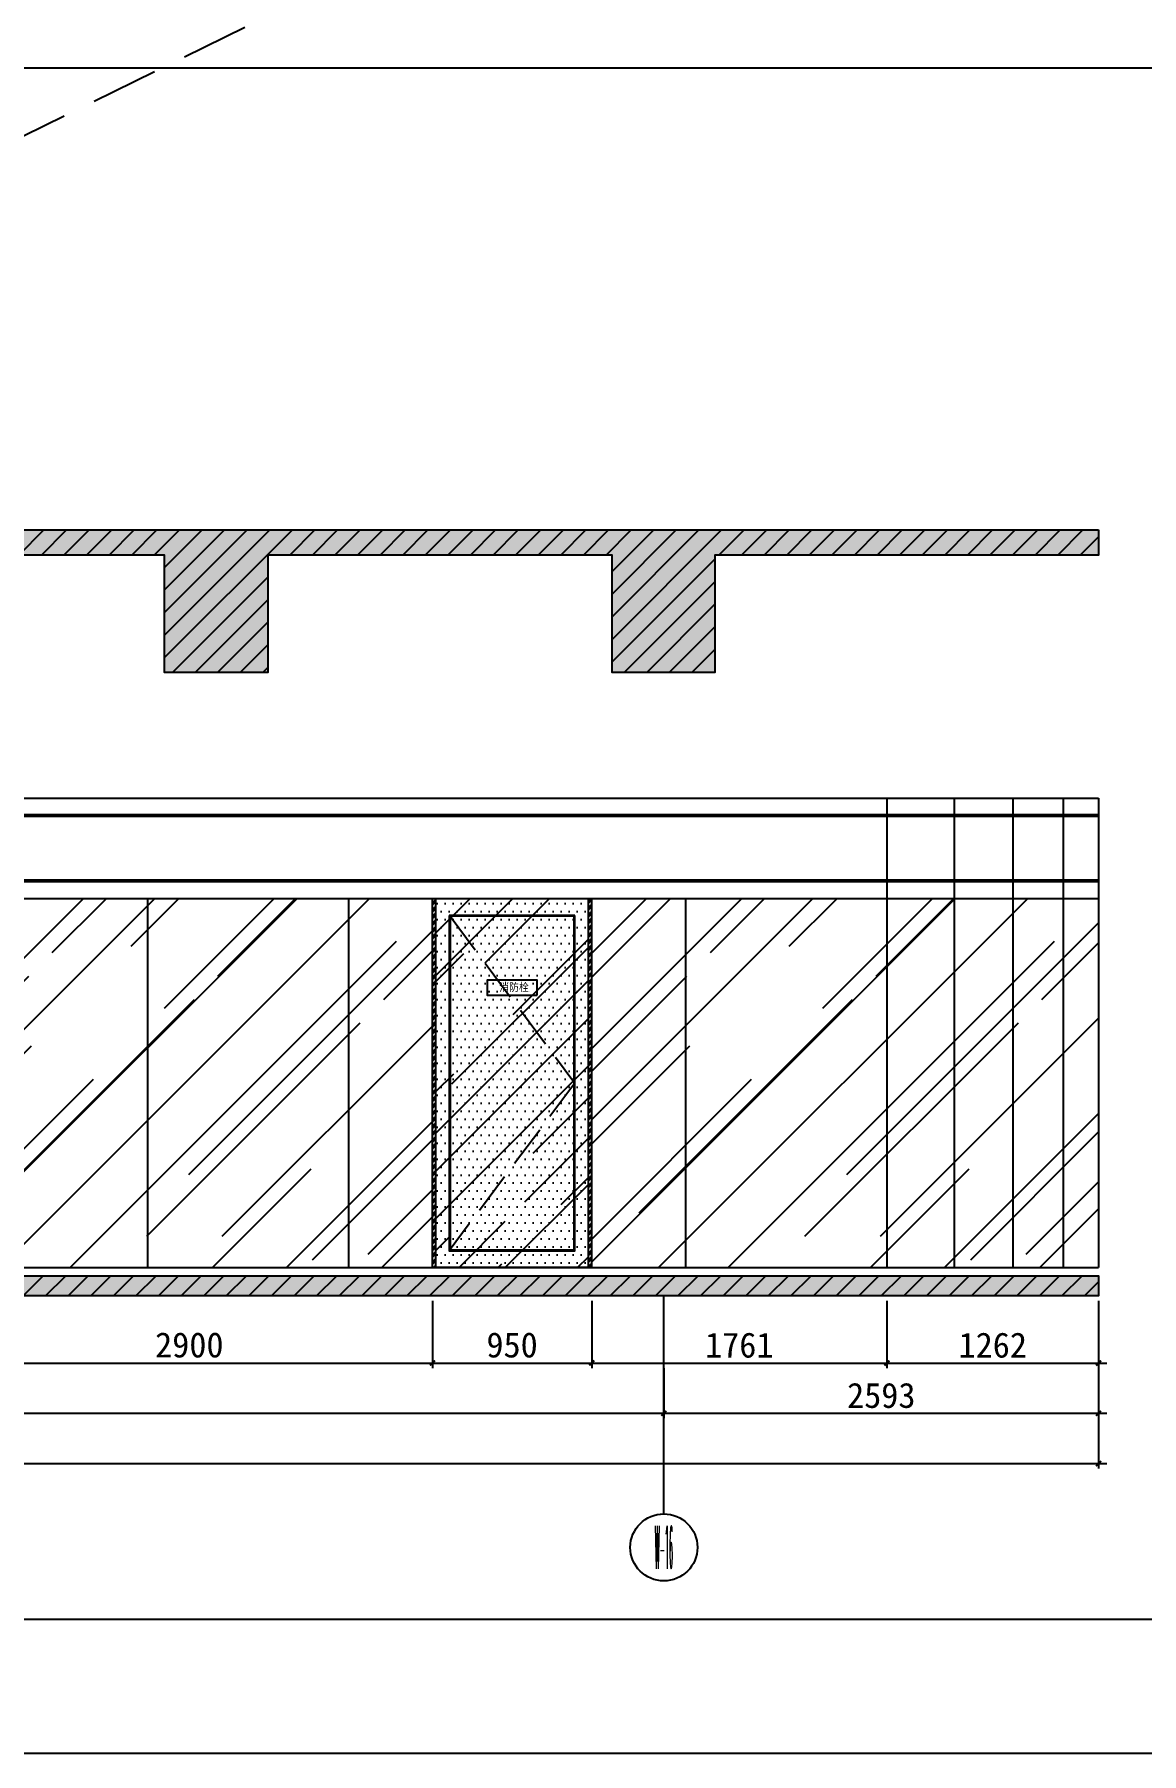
# Model space of a CAD drawing. Header units: millimetres. Extents: x 110215 to 630040, y -488650 to 141897.
# Drawn here: x 248107 to 254711, y 121786 to 132042 of the extents above; entities that cross this region are included whole.
import ezdxf
from ezdxf.enums import TextEntityAlignment as Align
from ezdxf.xclip import XClip

# ---------------------------------------------------------------- set-up
doc = ezdxf.new("R2010")
doc.units = ezdxf.units.MM
doc.header["$LTSCALE"] = 1000
doc.header["$XCLIPFRAME"] = 0
doc.linetypes.add('_DASH', pattern=[0.6, 0.4, -0.2])
doc.linetypes.add('DASH', pattern=[0.35, 0.25, -0.1])
doc.layers.get('Defpoints').update_dxf_attribs({"color": 2})
for name, color, linetype in [('0-118标注', 2, 'Continuous'), ('0-140a立面通高转折线', 2, 'Continuous'), ('0-140c立面材料填充', 250, 'Continuous'), ('0-140d立面材料分隔', 146, 'Continuous'), ('0-140立面图剖切线', 4, 'Continuous'), ('1', 4, 'Continuous'), ('7', 7, 'Continuous'), ('D-地面', 8, 'Continuous'), ('E立-ELEV1', 6, 'Continuous')]:
    doc.layers.add(name, color=color, linetype=linetype)
doc.styles.add('_TCH_AXIS', font='COMPLEX', dxfattribs={"bigfont": 'GBCBIG'})
doc.styles.add('COMPLEX', font='COMPLEX')
doc.styles.add('LOGO', font='arial.ttf', dxfattribs={"width": 0.9})
doc.styles.add('黑体', font='simhei.ttf')
doc.dimstyles.new('50', dxfattribs={"dimscale": 50, "dimtxt": 3, "dimasz": 0.6, "dimexe": 0.6, "dimexo": 0.6, "dimtad": 1, "dimdec": 0, "dimdsep": 46, "dimtxsty": '黑体', "dimblk1": 'ARCHTICK', "dimblk2": 'ARCHTICK', "dimsah": 1, "dimcen": 0, "dimdle": 1, "dimclrd": 251, "dimclre": 251, "dimclrt": 2, "dimadec": 0, "dimazin": 0, "dimtfac": 1, "dimtdec": 0, "dimtix": 1, "dimtmove": 2, "dimatfit": 3, "dimldrblk": 'DOT', "dimfxl": 0, "dimtolj": 1, "dimtzin": 0, "dimarcsym": 0})

# ---------------------------------------------------------------- blocks, each defined once
blk = doc.blocks.new('dfwew')
h = blk.add_hatch()
h.set_pattern_fill('玻璃', color=8, scale=500, angle=45)
h.set_pattern_definition([(45, (369814.8, 118427.04), (424.264, 1131.37), [7500, -1000, 2500, -500]), (45, (370108.26, 119074.04), (-823.78, 116.673), [1500, -165, 3000, -375]), (45, (369691.07, 118904.34), (1601.597, 2075.358), [4000, -700, 2000, -500])])
h.paths.add_polyline_path([(379185, 122001), (379185, 124201), (378275, 124201), (378275, 122001)])
at = {"layer": 'D-地面'}
h = blk.add_hatch(dxfattribs=at)
h.set_pattern_fill('DOTS', color=8, scale=30, style=0)
h.set_pattern_definition([(0, (369834.81, 118427.04), (23.8125, 47.625), [0, -47.625])])
h.paths.add_polyline_path([(379185, 122001), (379185, 124201), (378275, 124201), (378275, 122001)])
at = {"layer": 'E立-ELEV1'}
h = blk.add_hatch(dxfattribs=at)
h.set_pattern_fill('ANSI32', color=8, scale=3, style=0)
h.set_pattern_definition([(45, (381677.887, 121024.267), (-20.20558, 20.20558), []), (45, (381691.357, 121024.267), (-20.20558, 20.20558), [])])
h.paths.add_polyline_path([(378275, 122001), (378255, 122001), (378255, 124201), (378275, 124201)])
h = blk.add_hatch(dxfattribs=at)
h.set_pattern_fill('ANSI32', color=8, scale=3, style=0)
h.set_pattern_definition([(45, (380737.887, 121024.267), (-20.20558, 20.20558), []), (45, (380751.357, 121024.267), (-20.20558, 20.20558), [])])
h.paths.add_polyline_path([(379205, 122001), (379185, 122001), (379185, 124201), (379205, 124201)])
at = {"color": 1}
for p, q in [((378255, 122001), (378255, 124201)), ((379205, 124201), (378255, 124201)), ((378275, 122001), (378275, 124201)), ((379185, 122001), (379185, 124201)), ((379205, 122001), (379205, 124201)), ((379205, 122001), (379205, 124201)), ((379205, 122001), (378255, 122001))]:
    blk.add_line(p, q, dxfattribs=at)
at = {"color": 8, "linetype": 'DASH'}
blk.add_lwpolyline([(378360, 124096), (379105, 123101), (378355, 122101)], dxfattribs=at)
at = {"layer": '7', "color": 3}
blk.add_lwpolyline([(378879, 123626), (378879, 123716), (378581, 123716), (378581, 123626)], close=True, dxfattribs=at)
at = {"layer": 'E立-ELEV1', "color": 8}
blk.add_line((379105, 124101), (378355, 124101), dxfattribs=at)
at = {"layer": 'E立-ELEV1', "color": 4}
blk.add_lwpolyline([(378355, 124101), (378355, 122101), (379105, 122101), (379105, 124101)], dxfattribs=at)
at = {"layer": 'E立-ELEV1', "color": 3}
blk.add_lwpolyline([(378360, 124096), (378360, 122106), (379100, 122106), (379100, 124096), (378360, 124096)], close=True, dxfattribs=at)
at = {"layer": '1', "color": 3, "style": 'LOGO', "width": 0.9}
blk.add_text('消防栓', height=48, dxfattribs=at).set_placement((378830, 123649, 274), align=Align.RIGHT)
blk = doc.blocks.new('_ArchTick')
at = {"color": 0, "linetype": 'ByBlock', "const_width": 0.4}
blk.add_lwpolyline([(-0.5, -0.5), (0.5, 0.5)], dxfattribs=at)
blk = doc.blocks.new('*D164')
at = {"color": 251, "lineweight": -2, "transparency": 16777216}
for p, q in [((376882, 124908), (376882, 124508)), ((379782, 124908), (379782, 124508)), ((376832, 124538), (379832, 124538))]:
    blk.add_line(p, q, dxfattribs=at)
at = {"layer": 'Defpoints', "color": 0, "transparency": 16777216}
for p in [(376882, 124938), (379782, 124938), (379782, 124538)]:
    blk.add_point(p, dxfattribs=at)
at = {"color": 251, "lineweight": -2, "transparency": 16777216, "xscale": 30, "yscale": 30, "zscale": 30, "rotation": 180}
blk.add_blockref('_ArchTick', (376882, 124538), dxfattribs=at)
at = {"color": 251, "lineweight": -2, "transparency": 16777216, "xscale": 30, "yscale": 30, "zscale": 30}
blk.add_blockref('_ArchTick', (379782, 124538), dxfattribs=at)
at = {"color": 2, "transparency": 16777216, "insert": (378332, 124645), "char_height": 150, "attachment_point": 5, "style": '黑体'}
blk.add_mtext('\\A1;2900', dxfattribs=at)
blk = doc.blocks.new('_DOT')
at = {"color": 0, "linetype": 'ByBlock'}
blk.add_line((-0.5, 0), (-1, 0), dxfattribs=at)
at = {"color": 0, "linetype": 'ByBlock', "const_width": 0.5}
blk.add_lwpolyline([(-0.25, 0, 1), (0.25, 0, 1)], format="xyb", close=True, dxfattribs=at)
blk = doc.blocks.new('*D165')
at = {"color": 251, "lineweight": -2, "transparency": 16777216}
for p, q in [((379782, 124908), (379782, 124508)), ((380732, 124908), (380732, 124508)), ((379732, 124538), (380782, 124538))]:
    blk.add_line(p, q, dxfattribs=at)
at = {"layer": 'Defpoints', "color": 0, "transparency": 16777216}
for p in [(379782, 124938), (380732, 124938), (380732, 124538)]:
    blk.add_point(p, dxfattribs=at)
at = {"color": 251, "lineweight": -2, "transparency": 16777216, "xscale": 30, "yscale": 30, "zscale": 30, "rotation": 180}
blk.add_blockref('_ArchTick', (379782, 124538), dxfattribs=at)
at = {"color": 251, "lineweight": -2, "transparency": 16777216, "xscale": 30, "yscale": 30, "zscale": 30}
blk.add_blockref('_ArchTick', (380732, 124538), dxfattribs=at)
at = {"color": 2, "transparency": 16777216, "insert": (380257, 124645), "char_height": 150, "attachment_point": 5, "style": '黑体'}
blk.add_mtext('\\A1;950', dxfattribs=at)
blk = doc.blocks.new('*D166')
at = {"color": 251, "lineweight": -2, "transparency": 16777216}
for p, q in [((380732, 124908), (380732, 124508)), ((382493, 124908), (382493, 124508)), ((380682, 124538), (382543, 124538))]:
    blk.add_line(p, q, dxfattribs=at)
at = {"layer": 'Defpoints', "color": 0, "transparency": 16777216}
for p in [(380732, 124938), (382493, 124938), (382493, 124538)]:
    blk.add_point(p, dxfattribs=at)
at = {"color": 251, "lineweight": -2, "transparency": 16777216, "xscale": 30, "yscale": 30, "zscale": 30, "rotation": 180}
blk.add_blockref('_ArchTick', (380732, 124538), dxfattribs=at)
at = {"color": 251, "lineweight": -2, "transparency": 16777216, "xscale": 30, "yscale": 30, "zscale": 30}
blk.add_blockref('_ArchTick', (382493, 124538), dxfattribs=at)
at = {"color": 2, "transparency": 16777216, "insert": (381612, 124644), "char_height": 150, "attachment_point": 5, "style": '黑体'}
blk.add_mtext('\\A1;1761', dxfattribs=at)
blk = doc.blocks.new('*D167')
at = {"color": 251, "lineweight": -2, "transparency": 16777216}
for p, q in [((382493, 124908), (382493, 124508)), ((383755, 124908), (383755, 124508)), ((382443, 124538), (383805, 124538))]:
    blk.add_line(p, q, dxfattribs=at)
at = {"layer": 'Defpoints', "color": 0, "transparency": 16777216}
for p in [(382493, 124938), (383755, 124938), (383755, 124538)]:
    blk.add_point(p, dxfattribs=at)
at = {"color": 251, "lineweight": -2, "transparency": 16777216, "xscale": 30, "yscale": 30, "zscale": 30, "rotation": 180}
blk.add_blockref('_ArchTick', (382493, 124538), dxfattribs=at)
at = {"color": 251, "lineweight": -2, "transparency": 16777216, "xscale": 30, "yscale": 30, "zscale": 30}
blk.add_blockref('_ArchTick', (383755, 124538), dxfattribs=at)
at = {"color": 2, "transparency": 16777216, "insert": (383124, 124644), "char_height": 150, "attachment_point": 5, "style": '黑体'}
blk.add_mtext('\\A1;1262', dxfattribs=at)
blk = doc.blocks.new('*D173')
at = {"color": 251, "lineweight": -2, "transparency": 16777216}
for p, q in [((372762, 124508), (372762, 124208)), ((381162, 124508), (381162, 124208)), ((372712, 124238), (381212, 124238))]:
    blk.add_line(p, q, dxfattribs=at)
at = {"layer": 'Defpoints', "color": 0, "transparency": 16777216}
for p in [(372762, 124538), (381162, 124538), (381162, 124238)]:
    blk.add_point(p, dxfattribs=at)
at = {"color": 251, "lineweight": -2, "transparency": 16777216, "xscale": 30, "yscale": 30, "zscale": 30, "rotation": 180}
blk.add_blockref('_ArchTick', (372762, 124238), dxfattribs=at)
at = {"color": 251, "lineweight": -2, "transparency": 16777216, "xscale": 30, "yscale": 30, "zscale": 30}
blk.add_blockref('_ArchTick', (381162, 124238), dxfattribs=at)
at = {"color": 2, "transparency": 16777216, "insert": (376962, 124345), "char_height": 150, "attachment_point": 5, "style": '黑体'}
blk.add_mtext('\\A1;8400', dxfattribs=at)
blk = doc.blocks.new('*D174')
at = {"color": 251, "lineweight": -2, "transparency": 16777216}
for p, q in [((381162, 124508), (381162, 124208)), ((383755, 124508), (383755, 124208)), ((381112, 124238), (383805, 124238))]:
    blk.add_line(p, q, dxfattribs=at)
at = {"layer": 'Defpoints', "color": 0, "transparency": 16777216}
for p in [(381162, 124538), (383755, 124538), (383755, 124238)]:
    blk.add_point(p, dxfattribs=at)
at = {"color": 251, "lineweight": -2, "transparency": 16777216, "xscale": 30, "yscale": 30, "zscale": 30, "rotation": 180}
blk.add_blockref('_ArchTick', (381162, 124238), dxfattribs=at)
at = {"color": 251, "lineweight": -2, "transparency": 16777216, "xscale": 30, "yscale": 30, "zscale": 30}
blk.add_blockref('_ArchTick', (383755, 124238), dxfattribs=at)
at = {"color": 2, "transparency": 16777216, "insert": (382459, 124344), "char_height": 150, "attachment_point": 5, "style": '黑体'}
blk.add_mtext('\\A1;2593', dxfattribs=at)
blk = doc.blocks.new('*D175')
at = {"color": 251, "lineweight": -2, "transparency": 16777216}
for p, q in [((343132, 124208), (343132, 123908)), ((383755, 124208), (383755, 123908)), ((343082, 123938), (383805, 123938))]:
    blk.add_line(p, q, dxfattribs=at)
at = {"layer": 'Defpoints', "color": 0, "transparency": 16777216}
for p in [(343132, 124238), (383755, 124238), (383755, 123938)]:
    blk.add_point(p, dxfattribs=at)
at = {"color": 251, "lineweight": -2, "transparency": 16777216, "xscale": 30, "yscale": 30, "zscale": 30, "rotation": 180}
blk.add_blockref('_ArchTick', (343132, 123938), dxfattribs=at)
at = {"color": 251, "lineweight": -2, "transparency": 16777216, "xscale": 30, "yscale": 30, "zscale": 30}
blk.add_blockref('_ArchTick', (383755, 123938), dxfattribs=at)
at = {"color": 2, "transparency": 16777216, "insert": (363444, 124045), "char_height": 150, "attachment_point": 5, "style": '黑体'}
blk.add_mtext('\\A1;40623', dxfattribs=at)
blk = doc.blocks.new('_AXISO')
blk.add_circle((0, 0), 0.5)
at = {"style": 'COMPLEX', "width": 1.041667}
blk.add_attdef('A', text='', height=0.56, dxfattribs=at).set_placement((-0.25, -0.28), (0.25, -0.28), align=Align.FIT)
blk = doc.blocks.new('dsafsaefw')
h = blk.add_hatch()
h.set_pattern_fill('ANSI31', color=250, scale=30)
h.paths.add_polyline_path([(383755, 129508.1), (383755, 129358.1), (381466.7, 129358.1), (381466.7, 128658.1), (380853.2, 128658.1), (380853.2, 129358.1), (378799.7, 129358.1), (378799.7, 128658.1), (378184.6, 128658.1), (378184.6, 129358.1), (375510.5, 129358.1), (375510.5, 128658.1), (375010.5, 128658.1), (375010.5, 129358.1), (373060.5, 129358.1), (373060.5, 128658.1), (372460.5, 128658.1), (372460.5, 129358.1), (370711.3, 129358.1), (370711.3, 128658.1), (370211.3, 128658.1), (370211.3, 129358.1), (368460.8, 129358.1), (368460.8, 128658.1), (367860.8, 128658.1), (367860.8, 129358.1), (365710.7, 129358.1), (365710.7, 128658.1), (365110.7, 128658.1), (365110.7, 129358.1), (362810.7, 129358.1), (362810.7, 128658.1), (362210.7, 128658.1), (362210.7, 129358.1), (360060.5, 129358.1), (360060.5, 128658.1), (359460.5, 128658.1), (359460.5, 129358.1), (357209.5, 129358.1), (357209.5, 128658.1), (356709.5, 128658.1), (356709.5, 129358.1), (354409.5, 129358.1), (354409.5, 128658.1), (353909.5, 128658.1), (353909.5, 129358.1), (351634.6, 129358.1), (351634.6, 128658.1), (351034.6, 128658.1), (351034.6, 129358.1), (348810.5, 129358.1), (348810.5, 128658.1), (348310.5, 128658.1), (348310.5, 129358.1), (346010.5, 129358.1), (346010.5, 128658.1), (345510.5, 128658.1), (345510.5, 129358.1), (343731.9, 129358.1), (343731.9, 128658.1), (343132.2, 128658.1), (343132.2, 129508.1)])
h.paths.add_polyline_path([(343132.2, 125058.1), (383755, 125058.1), (383755, 124938.1), (343132.2, 124938.1)])
at = {"layer": '0-140c立面材料填充'}
h = blk.add_hatch(dxfattribs=at)
h.set_pattern_fill('AR-CONC', color=256)
h.paths.add_polyline_path([(383755, 129508.1), (383755, 129358.1), (381466.7, 129358.1), (381466.7, 128658.1), (380853.2, 128658.1), (380853.2, 129358.1), (378799.7, 129358.1), (378799.7, 128658.1), (378184.6, 128658.1), (378184.6, 129358.1), (375510.5, 129358.1), (375510.5, 128658.1), (375010.5, 128658.1), (375010.5, 129358.1), (373060.5, 129358.1), (373060.5, 128658.1), (372460.5, 128658.1), (372460.5, 129358.1), (370711.3, 129358.1), (370711.3, 128658.1), (370211.3, 128658.1), (370211.3, 129358.1), (368460.8, 129358.1), (368460.8, 128658.1), (367860.8, 128658.1), (367860.8, 129358.1), (365710.7, 129358.1), (365710.7, 128658.1), (365110.7, 128658.1), (365110.7, 129358.1), (362810.7, 129358.1), (362810.7, 128658.1), (362210.7, 128658.1), (362210.7, 129358.1), (360060.5, 129358.1), (360060.5, 128658.1), (359460.5, 128658.1), (359460.5, 129358.1), (357209.5, 129358.1), (357209.5, 128658.1), (356709.5, 128658.1), (356709.5, 129358.1), (354409.5, 129358.1), (354409.5, 128658.1), (353909.5, 128658.1), (353909.5, 129358.1), (351634.6, 129358.1), (351634.6, 128658.1), (351034.6, 128658.1), (351034.6, 129358.1), (348810.5, 129358.1), (348810.5, 128658.1), (348310.5, 128658.1), (348310.5, 129358.1), (346010.5, 129358.1), (346010.5, 128658.1), (345510.5, 128658.1), (345510.5, 129358.1), (343731.9, 129358.1), (343731.9, 128658.1), (343132.2, 128658.1), (343132.2, 129508.1)])
h = blk.add_hatch(dxfattribs=at)
h.set_pattern_fill('AR-RROOF', color=256, scale=600, angle=45)
h.set_pattern_definition([(45, (387981.7, 211738.65), (509.117, 1357.645), [9000, -1200, 3000, -600]), (45, (388333.9, 212515.05), (-988.535, 140.007), [1800, -198, 3600, -450]), (45, (387833.23, 212311.4), (1921.9162, 2490.43), [4800, -840, 2400, -600])])
h.paths.add_polyline_path([(379781.7, 125108.1), (379781.7, 127308.1), (376934.6, 127308.1), (376934.6, 127198.1), (376881.7, 127198.1), (376881.7, 125108.1), (377381.3, 125108.1)])
h = blk.add_hatch(dxfattribs=at)
h.set_pattern_fill('AR-RROOF', color=256, scale=600, angle=45)
h.set_pattern_definition([(45, (391907.1, 211738.65), (509.117, 1357.645), [9000, -1200, 3000, -600]), (45, (392259.3, 212515.05), (-988.535, 140.007), [1800, -198, 3600, -450]), (45, (391758.63, 212311.4), (1921.9162, 2490.43), [4800, -840, 2400, -600])])
h.paths.add_polyline_path([(383755, 125108.1), (383755, 127308.1), (380860, 127308.1), (380731.7, 127308.1), (380731.7, 127198.1), (380731.7, 125108.1), (381306.7, 125108.1)])
h = blk.add_hatch(dxfattribs=at)
h.set_pattern_fill('AR-CONC', color=256)
h.paths.add_polyline_path([(343132.2, 125058.1), (383755, 125058.1), (383755, 124938.1), (343132.2, 124938.1)])
at = {"color": 251}
for p, q in [((378081.7, 127308.1), (378081.7, 125108.1)), ((379281.7, 127308.1), (379281.7, 125108.1)), ((381291.7, 127308.1), (381291.7, 125108.1))]:
    blk.add_line(p, q, dxfattribs=at)
for points in [[(383755, 129508.1), (383755, 129358.1), (381466.7, 129358.1), (381466.7, 128658.1), (380853.2, 128658.1), (380853.2, 129358.1), (378799.7, 129358.1), (378799.7, 128658.1), (378184.6, 128658.1), (378184.6, 129358.1), (375510.5, 129358.1), (375510.5, 128658.1), (375010.5, 128658.1), (375010.5, 129358.1), (373060.5, 129358.1), (373060.5, 128658.1), (372460.5, 128658.1), (372460.5, 129358.1), (370711.3, 129358.1)], [(343132.2, 129508.1), (383755, 129508.1)]]:
    blk.add_lwpolyline(points)
blk.add_lwpolyline([(343132.2, 125058.1), (383755, 125058.1), (383755, 124938.1), (343132.2, 124938.1)], close=True)
at = {"layer": '0-118标注'}
blk.add_line((381162.2, 123638.1, 13.8), (381162.2, 124938.1), dxfattribs=at)
at = {"layer": '0-140a立面通高转折线'}
for p, q in [((382492.9, 127908.1), (382492.9, 125108.1)), ((383755, 127908.1), (383755, 125108.1))]:
    blk.add_line(p, q, dxfattribs=at)
at = {"layer": '0-140a立面通高转折线', "color": 8}
for p, q in [((382892.9, 127908.1), (382892.9, 125108.1)), ((383242.9, 127908.1), (383242.9, 125108.1)), ((383542.9, 127908.1), (383542.9, 125108.1))]:
    blk.add_line(p, q, dxfattribs=at)
at = {"layer": '0-140d立面材料分隔'}
for p, q in [((383755, 127808.1), (372861.7, 127808.1)), ((383755, 127798.1), (372861.7, 127798.1)), ((383755, 127418.1), (372861.7, 127418.1)), ((383755, 127408.1), (372861.7, 127408.1)), ((383755, 127308.1), (372861.7, 127308.1))]:
    blk.add_line(p, q, dxfattribs=at)
at = {"layer": '0-140立面图剖切线'}
for p, q in [((343132.2, 127908.1), (383755, 127908.1)), ((343132.2, 125108.1), (383755, 125108.1))]:
    blk.add_line(p, q, dxfattribs=at)
blk.add_blockref('dfwew', (1526.9, 3106.9))
at = {"layer": '0-118标注'}
ref = blk.add_blockref('_AXISO', (381162.2, 123438.1, 13.8), dxfattribs=dict(at, xscale=400, yscale=400, zscale=400))
ref.add_attrib('A', 'W-16', dxfattribs={"layer": '0', "height": 257.36, "style": '_TCH_AXIS', "width": 0.113924}).set_placement((381107, 123309.5, 13.8), (381217.3, 123309.5, 13.8), align=Align.FIT)
for base, p1, p2, picture, middle in [((379781.7, 124538.1), (376881.7, 124938.1), (379781.7, 124938.1), '*D164', (378331.7, 124645.2)), ((380731.7, 124538.1), (379781.7, 124938.1), (380731.7, 124938.1), '*D165', (380256.7, 124645.2)), ((382492.9, 124538.1), (380731.7, 124938.1), (382492.9, 124938.1), '*D166', (381612.3, 124644.4)), ((383755, 124538.1), (382492.9, 124938.1), (383755, 124938.1), '*D167', (383123.9, 124644.4)), ((381162.2, 124238.1), (372762.2, 124538.1), (381162.2, 124538.1), '*D173', (376962.2, 124345.2)), ((383755, 124238.1), (381162.2, 124538.1), (383755, 124538.1), '*D174', (382458.6, 124344.4)), ((383755, 123938.1), (343132.3, 124238.1), (383755, 124238.1), '*D175', (363443.6, 124045.2))]:
    dim = blk.add_linear_dim(base=base, p1=p1, p2=p2, dimstyle='50', override={"dimfxl": 10, "dimarcsym": 1})
    dim.commit()
    dim.dimension.update_dxf_attribs({"geometry": picture, "text_midpoint": middle})

msp = doc.modelspace()

# ---------------------------------------------------------------- linework, layer by layer
at = {"color": 251, "linetype": '_DASH'}
msp.add_line((254208.6, 134462.7), (233952.1, 124516.1), dxfattribs=at)
for p, q in [((256343.6, 131841.2), (230798.2, 131841.2)), ((256343.6, 122585.6), (230798.2, 122585.6))]:
    msp.add_line(p, q)
msp.add_lwpolyline([(230798.2, 141896.8), (256343.6, 141896.8), (256343.6, 121785.6), (230798.2, 121785.6)], close=True)

# ---------------------------------------------------------------- block references
ref = msp.add_blockref('dsafsaefw', (-129300.7, -422.1))
XClip(ref).set_block_clipping_path([(363253.8218170909, 123007.6968364543), (384583.5529106562, 132263.2682650257)])

doc.saveas('drawing.dxf')
